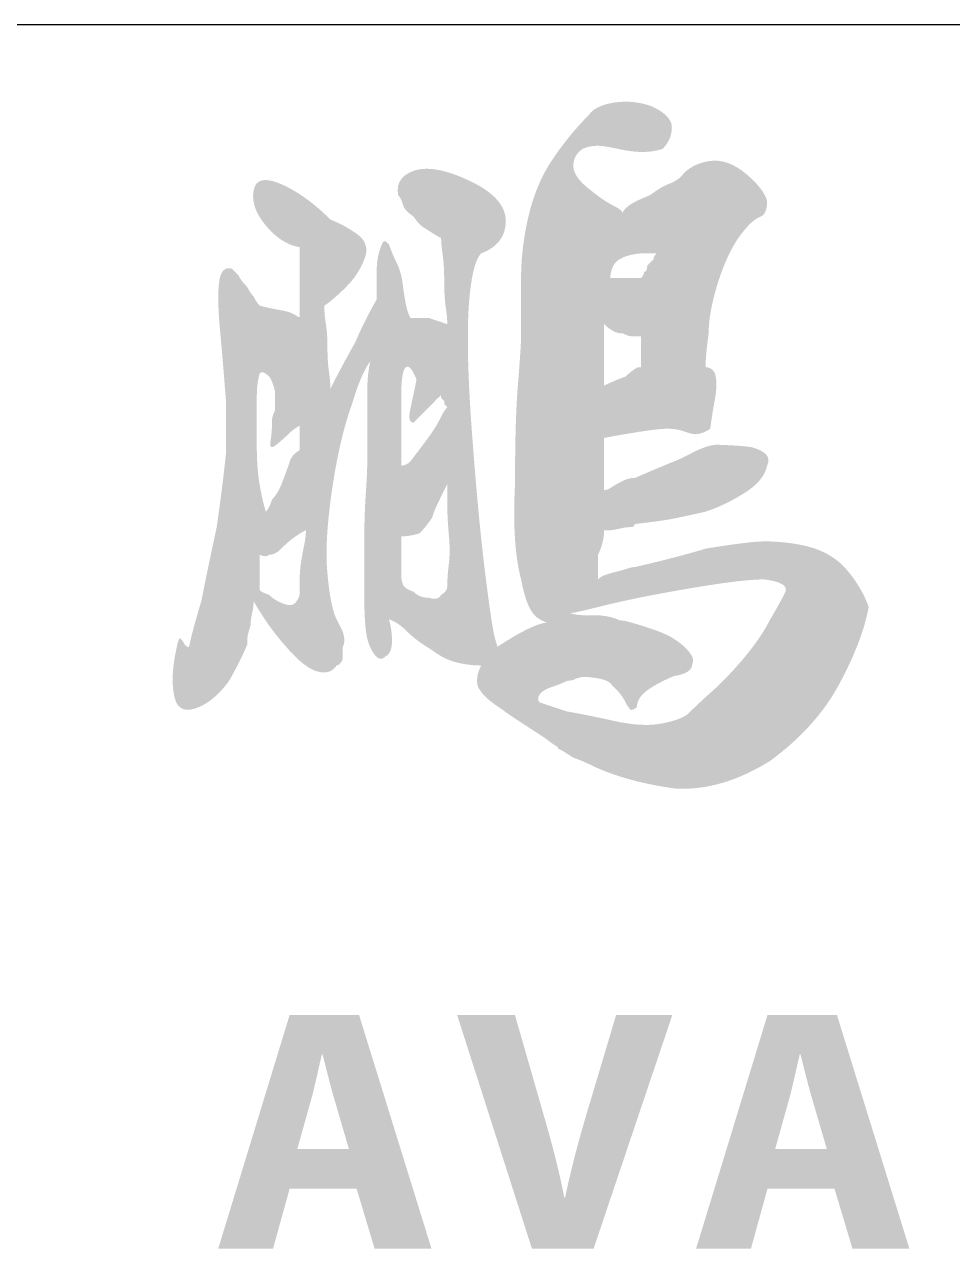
# Model space of a CAD drawing. Extents: x -81 to 328, y -202 to 89.
# Drawn here: x 284.02 to 293.04, y -161.32 to -149.42 of the extents above; entities that cross this region are included whole.
import ezdxf

# ---------------------------------------------------------------- set-up
doc = ezdxf.new("R2010")
doc.units = 0
doc.layers.add('图层 1', color=7, linetype='Continuous')

msp = doc.modelspace()

# ---------------------------------------------------------------- hatches: boundary and pattern name
at = {"layer": '图层 1', "true_color": 0x000099}
h = msp.add_hatch(color=174, dxfattribs=at)
h.dxf.hatch_style = 2
edge = h.paths.add_edge_path()
edge.add_spline(control_points=[(289.656, -152.798), (289.656, -152.798), (289.656, -152.633), (289.656, -152.633), (289.656, -152.633), (289.656, -152.469), (289.656, -152.469), (289.656, -152.469), (289.656, -152.334), (289.656, -152.334), (289.676, -152.355), (289.701, -152.375), (289.731, -152.394), (289.761, -152.414), (289.795, -152.424), (289.836, -152.424), (289.875, -152.444), (289.91, -152.454), (289.94, -152.454), (289.94, -152.454), (290.015, -152.454), (290.015, -152.454), (290.015, -152.454), (290.015, -152.514), (290.015, -152.514), (290.015, -152.514), (290.015, -152.603), (290.015, -152.603), (290.015, -152.603), (290.015, -152.693), (290.015, -152.693), (290.015, -152.693), (290.015, -152.753), (290.015, -152.753), (290.015, -152.753), (289.985, -152.753), (289.985, -152.753), (289.945, -152.773), (289.905, -152.803), (289.866, -152.843), (289.806, -152.863), (289.735, -152.893), (289.656, -152.932), (289.656, -152.932), (289.656, -152.798), (289.656, -152.798)], knot_values=[0, 0, 0, 0, 1, 1, 1, 2, 2, 2, 3, 3, 3, 4, 4, 4, 5, 5, 5, 6, 6, 6, 7, 7, 7, 8, 8, 8, 9, 9, 9, 10, 10, 10, 11, 11, 11, 12, 12, 12, 13, 13, 13, 14, 14, 14, 15, 15, 15, 15], degree=3, periodic=1)
edge = h.paths.add_edge_path()
edge.add_spline(control_points=[(286.28, -153.067), (286.28, -152.957), (286.289, -152.872), (286.31, -152.812), (286.329, -152.792), (286.359, -152.803), (286.399, -152.843), (286.419, -152.863), (286.439, -152.912), (286.459, -152.992), (286.459, -152.992), (286.459, -153.171), (286.459, -153.171), (286.439, -153.211), (286.429, -153.241), (286.429, -153.261), (286.429, -153.341), (286.424, -153.411), (286.414, -153.47), (286.404, -153.53), (286.419, -153.544), (286.459, -153.515), (286.498, -153.485), (286.538, -153.45), (286.579, -153.411), (286.618, -153.371), (286.658, -153.341), (286.698, -153.321), (286.698, -153.321), (286.698, -153.366), (286.698, -153.366), (286.698, -153.366), (286.698, -153.426), (286.698, -153.426), (286.698, -153.426), (286.698, -153.5), (286.698, -153.5), (286.698, -153.5), (286.698, -153.559), (286.698, -153.559), (286.658, -153.58), (286.628, -153.61), (286.608, -153.649), (286.588, -153.709), (286.564, -153.778), (286.533, -153.858), (286.504, -153.939), (286.469, -153.998), (286.429, -154.038), (286.409, -154.098), (286.389, -154.137), (286.369, -154.157), (286.349, -154.098), (286.329, -154.013), (286.31, -153.903), (286.289, -153.793), (286.28, -153.655), (286.28, -153.485), (286.28, -153.485), (286.28, -153.067), (286.28, -153.067)], knot_values=[0, 0, 0, 0, 1, 1, 1, 2, 2, 2, 3, 3, 3, 4, 4, 4, 5, 5, 5, 6, 6, 6, 7, 7, 7, 8, 8, 8, 9, 9, 9, 10, 10, 10, 11, 11, 11, 12, 12, 12, 13, 13, 13, 14, 14, 14, 15, 15, 15, 16, 16, 16, 17, 17, 17, 18, 18, 18, 19, 19, 19, 20, 20, 20, 20], degree=3, periodic=1)
edge = h.paths.add_edge_path()
edge.add_spline(control_points=[(287.684, -153.052), (287.684, -152.872), (287.699, -152.773), (287.729, -152.753), (287.759, -152.733), (287.793, -152.773), (287.833, -152.872), (287.813, -152.972), (287.793, -153.067), (287.773, -153.157), (287.753, -153.246), (287.763, -153.291), (287.803, -153.291), (287.823, -153.271), (287.863, -153.231), (287.923, -153.171), (287.983, -153.111), (288.032, -153.061), (288.072, -153.022), (288.072, -153.022), (288.072, -153.052), (288.072, -153.052), (288.072, -153.052), (288.102, -153.082), (288.102, -153.082), (288.102, -153.082), (288.102, -153.111), (288.102, -153.111), (288.102, -153.111), (288.132, -153.141), (288.132, -153.141), (288.112, -153.161), (288.087, -153.201), (288.058, -153.261), (288.028, -153.321), (287.983, -153.39), (287.923, -153.47), (287.863, -153.55), (287.818, -153.61), (287.788, -153.649), (287.759, -153.689), (287.724, -153.709), (287.684, -153.709), (287.684, -153.709), (287.684, -153.052), (287.684, -153.052)], knot_values=[0, 0, 0, 0, 1, 1, 1, 2, 2, 2, 3, 3, 3, 4, 4, 4, 5, 5, 5, 6, 6, 6, 7, 7, 7, 8, 8, 8, 9, 9, 9, 10, 10, 10, 11, 11, 11, 12, 12, 12, 13, 13, 13, 14, 14, 14, 15, 15, 15, 15], degree=3, periodic=1)
edge = h.paths.add_edge_path()
edge.add_spline(control_points=[(292.017, -154.725), (291.917, -154.606), (291.778, -154.526), (291.599, -154.486), (291.399, -154.445), (291.22, -154.436), (291.061, -154.456), (290.901, -154.475), (290.762, -154.496), (290.642, -154.516), (290.353, -154.605), (289.955, -154.695), (289.955, -154.695), (289.935, -154.695), (289.91, -154.7), (289.881, -154.71), (289.851, -154.72), (289.815, -154.73), (289.776, -154.74), (289.735, -154.75), (289.701, -154.76), (289.671, -154.77), (289.641, -154.78), (289.616, -154.795), (289.596, -154.815), (289.596, -154.815), (289.596, -154.71), (289.596, -154.71), (289.596, -154.71), (289.596, -154.576), (289.596, -154.576), (289.616, -154.535), (289.631, -154.496), (289.641, -154.456), (289.651, -154.416), (289.656, -154.376), (289.656, -154.337), (289.656, -154.337), (289.716, -154.337), (289.716, -154.337), (289.735, -154.337), (289.765, -154.331), (289.806, -154.322), (289.845, -154.311), (289.881, -154.307), (289.91, -154.307), (289.925, -154.307), (289.936, -154.304), (289.943, -154.299), (289.943, -154.299), (289.955, -154.277), (289.955, -154.277), (289.955, -154.277), (290.205, -154.248), (290.307, -154.229), (290.408, -154.209), (290.642, -154.157), (290.642, -154.157), (290.762, -154.118), (290.886, -154.058), (291.016, -153.978), (291.145, -153.898), (291.22, -153.808), (291.24, -153.709), (291.28, -153.629), (291.23, -153.57), (291.09, -153.53), (290.984, -153.515), (290.865, -153.51), (290.746, -153.506), (290.607, -153.515), (290.474, -153.614), (290.352, -153.662), (290.217, -153.715), (289.955, -153.829), (289.955, -153.829), (289.915, -153.829), (289.875, -153.838), (289.836, -153.858), (289.795, -153.879), (289.761, -153.898), (289.731, -153.918), (289.701, -153.939), (289.676, -153.948), (289.656, -153.948), (289.656, -153.948), (289.656, -153.843), (289.656, -153.843), (289.656, -153.843), (289.656, -153.694), (289.656, -153.694), (289.656, -153.694), (289.656, -153.53), (289.656, -153.53), (289.656, -153.53), (289.656, -153.44), (289.656, -153.44), (289.656, -153.44), (290.093, -153.356), (290.251, -153.351), (290.408, -153.345), (290.471, -153.404), (290.543, -153.404), (290.614, -153.404), (290.687, -153.351), (290.687, -153.351), (290.697, -153.271), (290.712, -153.176), (290.732, -153.067), (290.752, -152.957), (290.752, -152.872), (290.732, -152.812), (290.712, -152.773), (290.682, -152.753), (290.642, -152.753), (290.642, -152.673), (290.652, -152.564), (290.672, -152.424), (290.672, -152.285), (290.702, -152.121), (290.762, -151.931), (290.822, -151.742), (290.892, -151.593), (290.971, -151.482), (291.05, -151.373), (291.12, -151.309), (291.18, -151.288), (291.22, -151.269), (291.24, -151.219), (291.24, -151.138), (291.22, -151.06), (291.15, -150.97), (291.031, -150.87), (290.911, -150.771), (290.792, -150.731), (290.672, -150.75), (290.553, -150.771), (290.464, -150.821), (290.404, -150.9), (290.383, -150.92), (290.353, -150.94), (290.314, -150.96), (290.254, -150.98), (290.184, -151.019), (290.105, -151.079), (290.005, -151.12), (289.935, -151.153), (289.895, -151.183), (289.855, -151.213), (289.836, -151.239), (289.836, -151.258), (289.836, -151.239), (289.806, -151.213), (289.746, -151.183), (289.686, -151.153), (289.606, -151.1), (289.507, -151.019), (289.407, -150.94), (289.357, -150.866), (289.357, -150.795), (289.357, -150.726), (289.387, -150.671), (289.447, -150.631), (289.487, -150.612), (289.537, -150.601), (289.596, -150.601), (289.636, -150.601), (289.701, -150.612), (289.791, -150.631), (289.881, -150.651), (289.96, -150.661), (290.03, -150.661), (290.099, -150.661), (290.165, -150.651), (290.224, -150.631), (290.284, -150.571), (290.314, -150.502), (290.314, -150.422), (290.314, -150.343), (290.244, -150.272), (290.105, -150.212), (289.985, -150.173), (289.866, -150.163), (289.746, -150.182), (289.626, -150.203), (289.546, -150.242), (289.507, -150.302), (289.387, -150.422), (289.272, -150.561), (289.163, -150.72), (289.053, -150.881), (288.974, -151.064), (288.924, -151.273), (288.874, -151.482), (288.849, -151.687), (288.849, -151.886), (288.849, -151.886), (288.849, -152.454), (288.849, -152.454), (288.849, -152.514), (288.839, -152.663), (288.82, -152.902), (288.799, -153.141), (288.79, -153.47), (288.79, -153.888), (288.769, -154.287), (288.79, -154.595), (288.849, -154.815), (288.888, -155.029), (288.946, -155.157), (289.023, -155.198), (289.067, -155.225), (289.098, -155.235), (289.098, -155.235), (288.94, -155.249), (288.62, -155.47), (288.62, -155.47), (288.62, -155.47), (288.586, -155.365), (288.581, -155.323), (288.561, -155.223), (288.531, -155.009), (288.491, -154.68), (288.451, -154.352), (288.411, -153.918), (288.371, -153.381), (288.331, -152.843), (288.322, -152.435), (288.341, -152.155), (288.361, -151.876), (288.401, -151.706), (288.461, -151.647), (288.62, -151.587), (288.7, -151.482), (288.7, -151.333), (288.7, -151.183), (288.585, -151.055), (288.356, -150.945), (288.127, -150.836), (287.948, -150.801), (287.818, -150.84), (287.689, -150.881), (287.634, -150.96), (287.654, -151.079), (287.674, -151.1), (287.689, -151.129), (287.699, -151.168), (287.709, -151.21), (287.743, -151.249), (287.803, -151.288), (287.843, -151.348), (287.883, -151.388), (287.923, -151.407), (287.983, -151.448), (288.032, -151.478), (288.072, -151.497), (288.072, -151.538), (288.077, -151.593), (288.087, -151.662), (288.097, -151.732), (288.102, -151.816), (288.102, -151.916), (288.102, -152.016), (288.107, -152.101), (288.117, -152.17), (288.127, -152.24), (288.132, -152.295), (288.132, -152.334), (288.072, -152.315), (288.013, -152.295), (287.953, -152.274), (287.953, -152.274), (287.773, -152.274), (287.773, -152.274), (287.753, -152.235), (287.739, -152.19), (287.729, -152.14), (287.719, -152.091), (287.709, -152.026), (287.699, -151.946), (287.689, -151.867), (287.669, -151.796), (287.639, -151.736), (287.609, -151.676), (287.584, -151.617), (287.564, -151.557), (287.544, -151.538), (287.529, -151.527), (287.52, -151.527), (287.509, -151.527), (287.494, -151.557), (287.475, -151.617), (287.454, -151.676), (287.445, -151.757), (287.445, -151.856), (287.445, -151.856), (287.445, -152.095), (287.445, -152.095), (287.365, -152.235), (287.295, -152.375), (287.236, -152.514), (287.156, -152.654), (287.076, -152.803), (286.996, -152.962), (286.996, -152.922), (286.992, -152.867), (286.982, -152.798), (286.972, -152.728), (286.967, -152.648), (286.967, -152.559), (286.967, -152.469), (286.962, -152.394), (286.952, -152.334), (286.942, -152.274), (286.937, -152.215), (286.937, -152.155), (286.996, -152.115), (287.066, -152.056), (287.146, -151.975), (287.226, -151.897), (287.285, -151.807), (287.325, -151.706), (287.365, -151.608), (287.345, -151.527), (287.265, -151.467), (287.186, -151.407), (287.096, -151.358), (286.996, -151.318), (286.837, -151.159), (286.678, -151.045), (286.519, -150.974), (286.359, -150.905), (286.269, -150.925), (286.25, -151.034), (286.229, -151.144), (286.269, -151.258), (286.369, -151.377), (286.469, -151.497), (286.579, -151.568), (286.698, -151.587), (286.698, -151.587), (286.698, -151.736), (286.698, -151.736), (286.698, -151.736), (286.698, -151.946), (286.698, -151.946), (286.698, -151.946), (286.698, -152.155), (286.698, -152.155), (286.698, -152.155), (286.698, -152.26), (286.698, -152.26), (286.698, -152.27), (286.683, -152.265), (286.653, -152.245), (286.623, -152.225), (286.579, -152.211), (286.519, -152.2), (286.459, -152.19), (286.389, -152.175), (286.31, -152.155), (286.289, -152.136), (286.269, -152.106), (286.25, -152.065), (286.229, -152.046), (286.209, -152.016), (286.19, -151.975), (286.15, -151.936), (286.12, -151.897), (286.1, -151.856), (286.08, -151.837), (286.06, -151.816), (286.04, -151.796), (285.981, -151.777), (285.941, -151.807), (285.921, -151.886), (285.901, -151.986), (285.901, -152.145), (285.921, -152.364), (285.941, -152.583), (285.961, -152.822), (285.981, -153.082), (285.981, -153.082), (285.981, -153.589), (285.981, -153.589), (285.961, -153.789), (285.931, -154.028), (285.891, -154.307), (285.831, -154.586), (285.781, -154.825), (285.742, -155.024), (285.682, -155.223), (285.642, -155.372), (285.622, -155.472), (285.602, -155.472), (285.587, -155.462), (285.577, -155.442), (285.567, -155.423), (285.552, -155.402), (285.533, -155.383), (285.513, -155.423), (285.503, -155.453), (285.503, -155.472), (285.462, -155.652), (285.453, -155.801), (285.473, -155.92), (285.492, -156.06), (285.562, -156.11), (285.682, -156.069), (285.801, -156.03), (285.911, -155.94), (286.011, -155.801), (286.09, -155.662), (286.15, -155.542), (286.19, -155.442), (286.19, -155.442), (286.19, -155.383), (286.19, -155.383), (286.19, -155.363), (286.2, -155.323), (286.22, -155.263), (286.22, -155.223), (286.225, -155.184), (286.235, -155.143), (286.244, -155.104), (286.25, -155.064), (286.25, -155.024), (286.269, -155.064), (286.31, -155.129), (286.369, -155.218), (286.429, -155.308), (286.508, -155.408), (286.608, -155.517), (286.708, -155.626), (286.797, -155.692), (286.877, -155.712), (286.957, -155.731), (287.016, -155.712), (287.056, -155.652), (287.076, -155.652), (287.096, -155.632), (287.116, -155.592), (287.116, -155.592), (287.116, -155.472), (287.116, -155.472), (287.136, -155.432), (287.136, -155.383), (287.116, -155.323), (287.096, -155.283), (287.076, -155.243), (287.056, -155.203), (287.016, -155.124), (286.986, -154.974), (286.967, -154.755), (286.947, -154.556), (286.962, -154.287), (287.011, -153.948), (287.061, -153.61), (287.126, -153.33), (287.206, -153.111), (287.265, -152.912), (287.325, -152.773), (287.385, -152.693), (287.365, -152.773), (287.355, -152.863), (287.355, -152.962), (287.355, -152.962), (287.355, -153.291), (287.355, -153.291), (287.355, -153.291), (287.355, -153.619), (287.355, -153.619), (287.355, -153.719), (287.35, -153.838), (287.34, -153.978), (287.33, -154.118), (287.325, -154.281), (287.325, -154.471), (287.325, -154.471), (287.325, -154.964), (287.325, -154.964), (287.325, -155.104), (287.33, -155.218), (287.34, -155.308), (287.35, -155.398), (287.375, -155.472), (287.415, -155.532), (287.454, -155.592), (287.494, -155.602), (287.534, -155.562), (287.574, -155.542), (287.594, -155.491), (287.594, -155.412), (287.594, -155.333), (287.584, -155.263), (287.564, -155.203), (287.624, -155.223), (287.684, -155.263), (287.743, -155.323), (287.803, -155.383), (287.883, -155.442), (287.983, -155.502), (288.062, -155.562), (288.142, -155.602), (288.222, -155.622), (288.301, -155.641), (288.381, -155.652), (288.461, -155.652), (288.421, -155.731), (288.411, -155.801), (288.431, -155.86), (288.465, -155.93), (288.541, -156), (288.651, -156.068), (288.652, -156.07), (288.652, -156.071), (288.654, -156.071), (288.803, -156.185), (289.041, -156.322), (289.136, -156.398), (289.155, -156.412), (289.179, -156.429), (289.206, -156.446), (289.207, -156.451), (289.205, -156.453), (289.208, -156.458), (289.247, -156.478), (289.297, -156.508), (289.357, -156.548), (289.417, -156.568), (289.487, -156.598), (289.567, -156.638), (289.785, -156.737), (290.045, -156.806), (290.344, -156.847), (290.642, -156.866), (290.951, -156.777), (291.27, -156.578), (291.569, -156.358), (291.793, -156.11), (291.942, -155.83), (292.092, -155.551), (292.186, -155.303), (292.227, -155.084), (292.186, -154.964), (292.117, -154.844), (292.017, -154.725)], knot_values=[0, 0, 0, 0, 0.352778, 0.352778, 0.352778, 0.705556, 0.705556, 0.705556, 1.058334, 1.058334, 1.058334, 1.411112, 1.411112, 1.411112, 1.76389, 1.76389, 1.76389, 2.116668, 2.116668, 2.116668, 2.469446, 2.469446, 2.469446, 2.822224, 2.822224, 2.822224, 3.175002, 3.175002, 3.175002, 3.52778, 3.52778, 3.52778, 3.880558, 3.880558, 3.880558, 4.233336, 4.233336, 4.233336, 4.586114, 4.586114, 4.586114, 4.938892, 4.938892, 4.938892, 5.29167, 5.29167, 5.29167, 5.644448, 5.644448, 5.644448, 5.997226, 5.997226, 5.997226, 6.350004, 6.350004, 6.350004, 6.702782, 6.702782, 6.702782, 7.05556, 7.05556, 7.05556, 7.408338, 7.408338, 7.408338, 7.761116, 7.761116, 7.761116, 8.113894, 8.113894, 8.113894, 8.466672, 8.466672, 8.466672, 8.81945, 8.81945, 8.81945, 9.172228, 9.172228, 9.172228, 9.525006, 9.525006, 9.525006, 9.877784, 9.877784, 9.877784, 10.230562, 10.230562, 10.230562, 10.58334, 10.58334, 10.58334, 10.936118, 10.936118, 10.936118, 11.288896, 11.288896, 11.288896, 11.641674, 11.641674, 11.641674, 11.994452, 11.994452, 11.994452, 12.34723, 12.34723, 12.34723, 12.700008, 12.700008, 12.700008, 13.052786, 13.052786, 13.052786, 13.405564, 13.405564, 13.405564, 13.758342, 13.758342, 13.758342, 14.11112, 14.11112, 14.11112, 14.463898, 14.463898, 14.463898, 14.816676, 14.816676, 14.816676, 15.169454, 15.169454, 15.169454, 15.522232, 15.522232, 15.522232, 15.87501, 15.87501, 15.87501, 16.227788, 16.227788, 16.227788, 16.580566, 16.580566, 16.580566, 16.933344, 16.933344, 16.933344, 17.286123, 17.286123, 17.286123, 17.638901, 17.638901, 17.638901, 17.991679, 17.991679, 17.991679, 18.344457, 18.344457, 18.344457, 18.697235, 18.697235, 18.697235, 19.050013, 19.050013, 19.050013, 19.402791, 19.402791, 19.402791, 19.755569, 19.755569, 19.755569, 20.108347, 20.108347, 20.108347, 20.461125, 20.461125, 20.461125, 20.813903, 20.813903, 20.813903, 21.166681, 21.166681, 21.166681, 21.519459, 21.519459, 21.519459, 21.872237, 21.872237, 21.872237, 22.225015, 22.225015, 22.225015, 22.577793, 22.577793, 22.577793, 22.930571, 22.930571, 22.930571, 23.283349, 23.283349, 23.283349, 23.636127, 23.636127, 23.636127, 23.988905, 23.988905, 23.988905, 24.341683, 24.341683, 24.341683, 24.694461, 24.694461, 24.694461, 25.047239, 25.047239, 25.047239, 25.400017, 25.400017, 25.400017, 25.752795, 25.752795, 25.752795, 26.105573, 26.105573, 26.105573, 26.458351, 26.458351, 26.458351, 26.811129, 26.811129, 26.811129, 27.163907, 27.163907, 27.163907, 27.516685, 27.516685, 27.516685, 27.869463, 27.869463, 27.869463, 28.222241, 28.222241, 28.222241, 28.575019, 28.575019, 28.575019, 28.927797, 28.927797, 28.927797, 29.280575, 29.280575, 29.280575, 29.633353, 29.633353, 29.633353, 29.986131, 29.986131, 29.986131, 30.338909, 30.338909, 30.338909, 30.691687, 30.691687, 30.691687, 31.044465, 31.044465, 31.044465, 31.397243, 31.397243, 31.397243, 31.750021, 31.750021, 31.750021, 32.102799, 32.102799, 32.102799, 32.455577, 32.455577, 32.455577, 32.808355, 32.808355, 32.808355, 33.161133, 33.161133, 33.161133, 33.513911, 33.513911, 33.513911, 33.866689, 33.866689, 33.866689, 34.219467, 34.219467, 34.219467, 34.572245, 34.572245, 34.572245, 34.925023, 34.925023, 34.925023, 35.277801, 35.277801, 35.277801, 35.630579, 35.630579, 35.630579, 35.983357, 35.983357, 35.983357, 36.336135, 36.336135, 36.336135, 36.688913, 36.688913, 36.688913, 37.041691, 37.041691, 37.041691, 37.394469, 37.394469, 37.394469, 37.747247, 37.747247, 37.747247, 38.100025, 38.100025, 38.100025, 38.452803, 38.452803, 38.452803, 38.805581, 38.805581, 38.805581, 39.158359, 39.158359, 39.158359, 39.511137, 39.511137, 39.511137, 39.863915, 39.863915, 39.863915, 40.216693, 40.216693, 40.216693, 40.569471, 40.569471, 40.569471, 40.922249, 40.922249, 40.922249, 41.275027, 41.275027, 41.275027, 41.627805, 41.627805, 41.627805, 41.980583, 41.980583, 41.980583, 42.333361, 42.333361, 42.333361, 42.686139, 42.686139, 42.686139, 43.038917, 43.038917, 43.038917, 43.391695, 43.391695, 43.391695, 43.744473, 43.744473, 43.744473, 44.097251, 44.097251, 44.097251, 44.450029, 44.450029, 44.450029, 44.802807, 44.802807, 44.802807, 45.155585, 45.155585, 45.155585, 45.508363, 45.508363, 45.508363, 45.861141, 45.861141, 45.861141, 46.213919, 46.213919, 46.213919, 46.566697, 46.566697, 46.566697, 46.919475, 46.919475, 46.919475, 47.272253, 47.272253, 47.272253, 47.625031, 47.625031, 47.625031, 47.977809, 47.977809, 47.977809, 48.330587, 48.330587, 48.330587, 48.683365, 48.683365, 48.683365, 49.036143, 49.036143, 49.036143, 49.388921, 49.388921, 49.388921, 49.741699, 49.741699, 49.741699, 50.094477, 50.094477, 50.094477, 50.447255, 50.447255, 50.447255, 50.800033, 50.800033, 50.800033, 51.152812, 51.152812, 51.152812, 51.50559, 51.50559, 51.50559, 51.858368, 51.858368, 51.858368, 52.211146, 52.211146, 52.211146, 52.563924, 52.563924, 52.563924, 52.916702, 52.916702, 52.916702, 53.26948, 53.26948, 53.26948, 53.622258, 53.622258, 53.622258, 53.975036, 53.975036, 53.975036, 54.327814, 54.327814, 54.327814, 54.680592, 54.680592, 54.680592, 55.03337, 55.03337, 55.03337, 55.386148, 55.386148, 55.386148, 55.738926, 55.738926, 55.738926, 56.091704, 56.091704, 56.091704, 56.444482, 56.444482, 56.444482, 56.79726, 56.79726, 56.79726, 57.150038, 57.150038, 57.150038, 57.502816, 57.502816, 57.502816, 57.855594, 57.855594, 57.855594, 58.208372, 58.208372, 58.208372, 58.56115, 58.56115, 58.56115, 58.913928, 58.913928, 58.913928, 59.266706, 59.266706, 59.266706, 59.619484, 59.619484, 59.619484, 59.972262, 59.972262, 59.972262, 60.32504, 60.32504, 60.32504, 60.677818, 60.677818, 60.677818, 61.030596, 61.030596, 61.030596, 61.383374, 61.383374, 61.383374, 61.736152, 61.736152, 61.736152, 62.08893, 62.08893, 62.08893, 62.441708, 62.441708, 62.441708, 62.794486, 62.794486, 62.794486, 63.147264, 63.147264, 63.147264, 63.500042, 63.500042, 63.500042, 63.85282, 63.85282, 63.85282, 64.205598, 64.205598, 64.205598, 64.205598], degree=3, periodic=0)
edge.add_line((292.017, -154.725), (292.017, -154.725))
edge = h.paths.add_edge_path()
edge.add_spline(control_points=[(289.746, -151.766), (289.765, -151.727), (289.806, -151.697), (289.866, -151.676), (289.925, -151.657), (289.98, -151.647), (290.03, -151.647), (290.03, -151.647), (290.165, -151.647), (290.165, -151.647), (290.144, -151.668), (290.135, -151.687), (290.135, -151.706), (290.114, -151.727), (290.094, -151.747), (290.075, -151.766), (290.075, -151.807), (290.064, -151.826), (290.045, -151.826), (290.045, -151.846), (290.034, -151.867), (290.015, -151.886), (290.015, -151.886), (289.955, -151.886), (289.955, -151.886), (289.955, -151.886), (289.866, -151.886), (289.866, -151.886), (289.866, -151.886), (289.776, -151.886), (289.776, -151.886), (289.776, -151.886), (289.716, -151.886), (289.716, -151.886), (289.716, -151.846), (289.726, -151.807), (289.746, -151.766)], knot_values=[0, 0, 0, 0, 0.352778, 0.352778, 0.352778, 0.705556, 0.705556, 0.705556, 1.058334, 1.058334, 1.058334, 1.411112, 1.411112, 1.411112, 1.76389, 1.76389, 1.76389, 2.116668, 2.116668, 2.116668, 2.469446, 2.469446, 2.469446, 2.822224, 2.822224, 2.822224, 3.175002, 3.175002, 3.175002, 3.52778, 3.52778, 3.52778, 3.880558, 3.880558, 3.880558, 4.233336, 4.233336, 4.233336, 4.233336], degree=3, periodic=0)
edge.add_line((289.746, -151.766), (289.746, -151.766))
edge = h.paths.add_edge_path()
edge.add_spline(control_points=[(286.743, -154.471), (286.732, -154.52), (286.723, -154.576), (286.713, -154.635), (286.703, -154.695), (286.698, -154.75), (286.698, -154.8), (286.698, -154.8), (286.698, -154.934), (286.698, -154.934), (286.698, -154.974), (286.688, -155.004), (286.668, -155.024), (286.648, -155.064), (286.608, -155.074), (286.548, -155.054), (286.489, -155.034), (286.439, -155.004), (286.399, -154.964), (286.339, -154.944), (286.31, -154.929), (286.31, -154.919), (286.31, -154.919), (286.31, -154.844), (286.31, -154.844), (286.31, -154.844), (286.31, -154.755), (286.31, -154.755), (286.31, -154.755), (286.31, -154.635), (286.31, -154.635), (286.31, -154.635), (286.31, -154.576), (286.31, -154.576), (286.349, -154.595), (286.379, -154.595), (286.399, -154.576), (286.439, -154.576), (286.479, -154.556), (286.519, -154.516), (286.558, -154.475), (286.598, -154.441), (286.638, -154.411), (286.678, -154.382), (286.718, -154.356), (286.758, -154.337), (286.758, -154.376), (286.753, -154.421), (286.743, -154.471)], knot_values=[0, 0, 0, 0, 0.352778, 0.352778, 0.352778, 0.705556, 0.705556, 0.705556, 1.058334, 1.058334, 1.058334, 1.411112, 1.411112, 1.411112, 1.76389, 1.76389, 1.76389, 2.116668, 2.116668, 2.116668, 2.469446, 2.469446, 2.469446, 2.822224, 2.822224, 2.822224, 3.175002, 3.175002, 3.175002, 3.52778, 3.52778, 3.52778, 3.880558, 3.880558, 3.880558, 4.233336, 4.233336, 4.233336, 4.586114, 4.586114, 4.586114, 4.938892, 4.938892, 4.938892, 5.29167, 5.29167, 5.29167, 5.644448, 5.644448, 5.644448, 5.644448], degree=3, periodic=0)
edge.add_line((286.743, -154.471), (286.743, -154.471))
edge = h.paths.add_edge_path()
edge.add_spline(control_points=[(288.147, -154.665), (288.137, -154.744), (288.132, -154.815), (288.132, -154.874), (288.132, -154.915), (288.112, -154.944), (288.072, -154.964), (288.052, -155.004), (288.013, -155.013), (287.953, -154.994), (287.893, -154.994), (287.843, -154.974), (287.803, -154.934), (287.743, -154.915), (287.709, -154.89), (287.699, -154.86), (287.689, -154.83), (287.684, -154.8), (287.684, -154.77), (287.684, -154.77), (287.684, -154.635), (287.684, -154.635), (287.684, -154.635), (287.684, -154.501), (287.684, -154.501), (287.684, -154.501), (287.684, -154.397), (287.684, -154.397), (287.743, -154.397), (287.803, -154.386), (287.863, -154.367), (287.903, -154.326), (287.943, -154.277), (287.983, -154.217), (288.002, -154.157), (288.028, -154.098), (288.058, -154.038), (288.087, -153.978), (288.112, -153.928), (288.132, -153.888), (288.132, -153.888), (288.132, -154.098), (288.132, -154.098), (288.132, -154.176), (288.137, -154.272), (288.147, -154.382), (288.157, -154.491), (288.157, -154.586), (288.147, -154.665)], knot_values=[0, 0, 0, 0, 0.352778, 0.352778, 0.352778, 0.705556, 0.705556, 0.705556, 1.058334, 1.058334, 1.058334, 1.411112, 1.411112, 1.411112, 1.76389, 1.76389, 1.76389, 2.116668, 2.116668, 2.116668, 2.469446, 2.469446, 2.469446, 2.822224, 2.822224, 2.822224, 3.175002, 3.175002, 3.175002, 3.52778, 3.52778, 3.52778, 3.880558, 3.880558, 3.880558, 4.233336, 4.233336, 4.233336, 4.586114, 4.586114, 4.586114, 4.938892, 4.938892, 4.938892, 5.29167, 5.29167, 5.29167, 5.644448, 5.644448, 5.644448, 5.644448], degree=3, periodic=0)
edge.add_line((288.147, -154.665), (288.147, -154.665))
edge = h.paths.add_edge_path()
edge.add_spline(control_points=[(291.27, -155.203), (291.21, -155.323), (291.125, -155.447), (291.016, -155.577), (290.906, -155.707), (290.802, -155.816), (290.702, -155.905), (290.602, -155.995), (290.523, -156.069), (290.464, -156.129), (290.404, -156.169), (290.314, -156.199), (290.194, -156.219), (290.075, -156.239), (289.925, -156.229), (289.746, -156.189), (289.567, -156.149), (289.417, -156.119), (289.297, -156.099), (289.178, -156.06), (289.089, -156.03), (289.029, -156.01), (289.009, -155.99), (289.009, -155.965), (289.029, -155.935), (289.048, -155.905), (289.089, -155.88), (289.148, -155.86), (289.208, -155.841), (289.257, -155.82), (289.297, -155.801), (289.311, -155.801), (289.317, -155.799), (289.328, -155.798), (289.328, -155.798), (289.328, -155.799), (289.328, -155.799), (289.328, -155.799), (289.333, -155.798), (289.335, -155.796), (289.357, -155.794), (289.371, -155.788), (289.378, -155.781), (289.382, -155.778), (289.387, -155.778), (289.393, -155.775), (289.394, -155.777), (289.395, -155.778), (289.396, -155.779), (289.396, -155.779), (289.397, -155.775), (289.397, -155.775), (289.423, -155.767), (289.451, -155.761), (289.471, -155.762), (289.519, -155.767), (289.663, -155.773), (289.715, -155.823), (289.731, -155.841), (289.748, -155.858), (289.766, -155.875), (289.805, -155.915), (289.835, -155.955), (289.856, -155.995), (289.875, -156.035), (289.895, -156.064), (289.915, -156.084), (289.935, -156.084), (289.955, -156.074), (289.975, -156.054), (289.975, -155.995), (290.01, -155.94), (290.079, -155.89), (290.15, -155.841), (290.234, -155.796), (290.334, -155.755), (290.453, -155.737), (290.513, -155.696), (290.513, -155.636), (290.533, -155.596), (290.513, -155.547), (290.453, -155.487), (290.413, -155.447), (290.368, -155.412), (290.319, -155.383), (290.269, -155.353), (290.199, -155.323), (290.109, -155.293), (290.02, -155.263), (289.935, -155.237), (289.856, -155.218), (289.835, -155.218), (289.821, -155.211), (289.802, -155.211), (289.802, -155.211), (289.688, -155.148), (289.483, -155.166), (289.428, -155.162), (289.372, -155.159), (289.328, -155.143), (289.347, -155.143), (289.457, -155.119), (289.656, -155.069), (289.855, -155.019), (290.129, -154.964), (290.478, -154.904), (290.827, -154.844), (291.071, -154.815), (291.21, -154.815), (291.369, -154.834), (291.439, -154.874), (291.419, -154.934), (291.379, -155.013), (291.33, -155.104), (291.27, -155.203)], knot_values=[0, 0, 0, 0, 0.352778, 0.352778, 0.352778, 0.705556, 0.705556, 0.705556, 1.058334, 1.058334, 1.058334, 1.411112, 1.411112, 1.411112, 1.76389, 1.76389, 1.76389, 2.116668, 2.116668, 2.116668, 2.469446, 2.469446, 2.469446, 2.822224, 2.822224, 2.822224, 3.175002, 3.175002, 3.175002, 3.52778, 3.52778, 3.52778, 3.880558, 3.880558, 3.880558, 4.233336, 4.233336, 4.233336, 4.586114, 4.586114, 4.586114, 4.938892, 4.938892, 4.938892, 5.29167, 5.29167, 5.29167, 5.644448, 5.644448, 5.644448, 5.997226, 5.997226, 5.997226, 6.350004, 6.350004, 6.350004, 6.702782, 6.702782, 6.702782, 7.05556, 7.05556, 7.05556, 7.408338, 7.408338, 7.408338, 7.761116, 7.761116, 7.761116, 8.113894, 8.113894, 8.113894, 8.466672, 8.466672, 8.466672, 8.81945, 8.81945, 8.81945, 9.172228, 9.172228, 9.172228, 9.525006, 9.525006, 9.525006, 9.877784, 9.877784, 9.877784, 10.230562, 10.230562, 10.230562, 10.58334, 10.58334, 10.58334, 10.936118, 10.936118, 10.936118, 11.288896, 11.288896, 11.288896, 11.641674, 11.641674, 11.641674, 11.994452, 11.994452, 11.994452, 12.34723, 12.34723, 12.34723, 12.700008, 12.700008, 12.700008, 13.052786, 13.052786, 13.052786, 13.405564, 13.405564, 13.405564, 13.405564], degree=3, periodic=0)
edge.add_line((291.27, -155.203), (291.27, -155.203))
h = msp.add_hatch(color=174, dxfattribs=at)
h.dxf.hatch_style = 2
h.paths.add_polyline_path([(286.6, -160.735), (286.439, -161.318), (285.906, -161.318), (286.6, -159.047), (287.274, -159.047), (287.978, -161.318), (287.425, -161.318), (287.25, -160.735)])
edge = h.paths.add_edge_path()
edge.add_spline(control_points=[(287.176, -160.351), (287.176, -160.351), (287.035, -159.869), (287.035, -159.869), (286.995, -159.734), (286.954, -159.566), (286.92, -159.431), (286.92, -159.431), (286.913, -159.431), (286.913, -159.431), (286.88, -159.566), (286.846, -159.738), (286.809, -159.869), (286.809, -159.869), (286.674, -160.351), (286.674, -160.351), (286.674, -160.351), (287.176, -160.351), (287.176, -160.351)], knot_values=[0, 0, 0, 0, 1, 1, 1, 2, 2, 2, 3, 3, 3, 4, 4, 4, 5, 5, 5, 6, 6, 6, 6], degree=3, periodic=1)
h = msp.add_hatch(color=174, dxfattribs=at)
h.dxf.hatch_style = 2
edge = h.paths.add_edge_path()
edge.add_spline(control_points=[(288.954, -161.318), (288.954, -161.318), (288.227, -159.047), (288.227, -159.047), (288.227, -159.047), (288.789, -159.047), (288.789, -159.047), (288.789, -159.047), (289.065, -160.008), (289.065, -160.008), (289.143, -160.277), (289.213, -160.536), (289.268, -160.819), (289.268, -160.819), (289.277, -160.819), (289.277, -160.819), (289.335, -160.546), (289.406, -160.277), (289.483, -160.017), (289.483, -160.017), (289.773, -159.047), (289.773, -159.047), (289.773, -159.047), (290.319, -159.047), (290.319, -159.047), (290.319, -159.047), (289.554, -161.318), (289.554, -161.318), (289.554, -161.318), (288.954, -161.318), (288.954, -161.318)], knot_values=[0, 0, 0, 0, 1, 1, 1, 2, 2, 2, 3, 3, 3, 4, 4, 4, 5, 5, 5, 6, 6, 6, 7, 7, 7, 8, 8, 8, 9, 9, 9, 10, 10, 10, 10], degree=3, periodic=1)
h = msp.add_hatch(color=174, dxfattribs=at)
h.dxf.hatch_style = 2
h.paths.add_polyline_path([(291.244, -160.735), (291.083, -161.318), (290.55, -161.318), (291.244, -159.047), (291.918, -159.047), (292.622, -161.318), (292.069, -161.318), (291.894, -160.735)])
edge = h.paths.add_edge_path()
edge.add_spline(control_points=[(291.82, -160.351), (291.82, -160.351), (291.679, -159.869), (291.679, -159.869), (291.639, -159.734), (291.598, -159.566), (291.564, -159.431), (291.564, -159.431), (291.557, -159.431), (291.557, -159.431), (291.524, -159.566), (291.49, -159.738), (291.453, -159.869), (291.453, -159.869), (291.318, -160.351), (291.318, -160.351), (291.318, -160.351), (291.82, -160.351), (291.82, -160.351)], knot_values=[0, 0, 0, 0, 1, 1, 1, 2, 2, 2, 3, 3, 3, 4, 4, 4, 5, 5, 5, 6, 6, 6, 6], degree=3, periodic=1)

# ---------------------------------------------------------------- linework, layer by layer
msp.add_line((132.709, -149.422), (324.768, -149.422))

doc.saveas('drawing.dxf')
